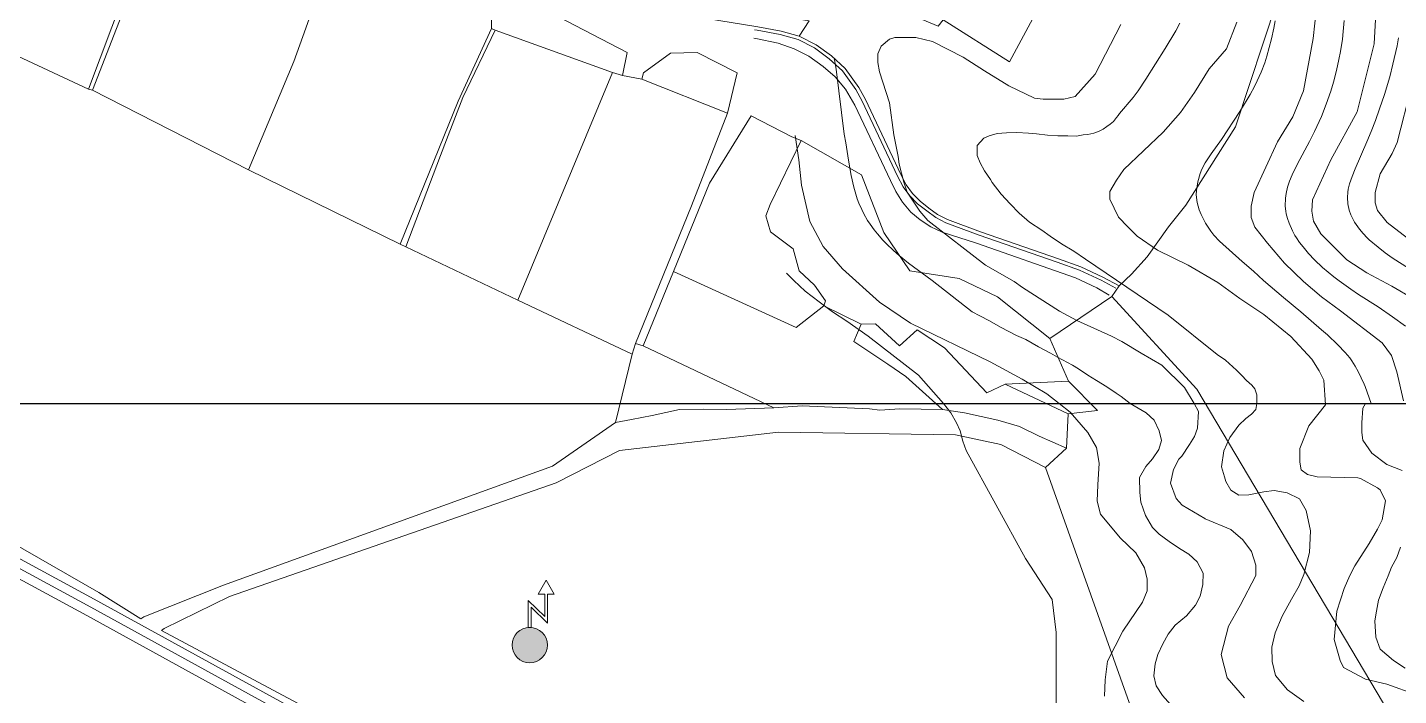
# Model space of a CAD drawing. Header units: metres. Extents: x 548946 to 557077, y 1838800 to 1845419.
# Drawn here: x 551401 to 551983, y 1841876 to 1842159 of the extents above; entities that cross this region are included whole.
import ezdxf

# ---------------------------------------------------------------- set-up
doc = ezdxf.new("R2010")
doc.units = ezdxf.units.M
doc.header["$LTSCALE"] = 28
for name, color, linetype, lineweight in [('1', 7, 'Continuous', 13), ('10', 7, 'Continuous', 13), ('2', 7, 'Continuous', 13), ('22', 7, 'Continuous', 13), ('60', 7, 'Continuous', 25)]:
    doc.layers.add(name, color=color, linetype=linetype, lineweight=lineweight)

msp = doc.modelspace()

# ---------------------------------------------------------------- hatches: boundary and pattern name
at = {"layer": '10'}
msp.add_hatch(color=256, dxfattribs=at).paths.add_polyline_path([(551621.91, 1841897.66, 1), (551606.91, 1841897.66, 1)])

# ---------------------------------------------------------------- linework, layer by layer
at = {"layer": '1'}
msp.add_line((551743.52, 1842146.05), (551743.62, 1842145.78), dxfattribs=at)
for points in [[(551984.99, 1842001.19), (551982.13, 1842013.46), (551979.8, 1842020.36), (551975.93, 1842025.74), (551958.22, 1842039.3), (551950.21, 1842045.3), (551942.53, 1842051.73), (551934.55, 1842059.56), (551927.27, 1842067.98), (551921.94, 1842074.79), (551920.4, 1842078.85), (551920.4, 1842083.67), (551921.69, 1842089.51), (551931.49, 1842111.05), (551938.08, 1842121.6), (551942.53, 1842132.66), (551946.64, 1842154.83), (551948, 1842167.84)], [(551989.22, 1842044.47), (551979.99, 1842049.8), (551969.43, 1842055.48), (551960.97, 1842060.91), (551949.9, 1842071.99), (551946.82, 1842077.33), (551946.05, 1842081.64), (551946.31, 1842086.47), (551954.1, 1842103.37), (551965.31, 1842123.7), (551972.48, 1842152.48), (551973.14, 1842162.81)], [(551865.14, 1842160.68), (551854.14, 1842139.72), (551845.7, 1842130.25), (551840.95, 1842129.01), (551836.7, 1842129.01), (551832.21, 1842129.01), (551828.46, 1842129.51), (551817.54, 1842134.76), (551807.28, 1842141.13), (551798.22, 1842146.82), (551785.22, 1842153.5), (551778.22, 1842155.23), (551772.98, 1842155.23), (551769.23, 1842155.23), (551766.98, 1842154.49)], [(551922.83, 1842000), (551922.82, 1842003.81), (551921.94, 1842006.26), (551920.63, 1842007.85), (551918.41, 1842009.82), (551916.37, 1842011.99), (551914.13, 1842014.17), (551909.41, 1842018.38), (551905.94, 1842020.84), (551885.11, 1842037.58), (551850.17, 1842061.31), (551845.09, 1842064.59), (551839.91, 1842067.72), (551835.08, 1842071.03), (551831.62, 1842073.5), (551826.4, 1842076.89), (551822.01, 1842080.75), (551818.11, 1842084.68), (551814.32, 1842088.75), (551810.55, 1842093.7), (551809.76, 1842094.99), (551807.28, 1842098.72), (551805.46, 1842102.15), (551804.2, 1842105.15), (551804.17, 1842109.43), (551807.06, 1842112.57), (551809.2, 1842113.59), (551812.62, 1842114.53), (551816.63, 1842114.77), (551821.02, 1842114.94), (551825.97, 1842114.68), (551829.3, 1842114.34), (551834.03, 1842113.79), (551838.35, 1842113.57), (551842.63, 1842113.6), (551846.31, 1842113.43), (551849.15, 1842113.91), (551851.14, 1842114.16), (551853.59, 1842114.72), (551855.66, 1842115.36), (551857.55, 1842116.35), (551859.17, 1842117.56), (551860.57, 1842118.49), (551861.93, 1842119.67), (551863.24, 1842121.35), (551863.89, 1842122.19), (551864.54, 1842123.03), (551870.29, 1842129.83), (551872.41, 1842132.63), (551875.72, 1842137.61), (551883.88, 1842150.6), (551888.43, 1842158.07), (551890.16, 1842161.23)], [(551930.54, 1842162.24), (551930.02, 1842159.23), (551929, 1842154.67), (551926.98, 1842147.31), (551926.11, 1842144.52), (551924.6, 1842140.52), (551922.94, 1842136.79), (551921.79, 1842134.45), (551919.94, 1842130.99), (551918.71, 1842128.91), (551915.5, 1842123.85), (551907.77, 1842112), (551903.39, 1842105.88), (551900.85, 1842102.06), (551899.45, 1842099.36), (551898.78, 1842097.63), (551897.77, 1842094.06), (551897.17, 1842090.38), (551897.1, 1842088.48), (551897.42, 1842085.3), (551898.34, 1842082.12), (551898.71, 1842081.19), (551899.11, 1842080.23), (551900.96, 1842076.58), (551903.19, 1842073.09), (551904.49, 1842071.42), (551906.95, 1842068.87), (551916.53, 1842060.27), (551921.32, 1842056.19), (551925.52, 1842052.27), (551934.07, 1842044.96), (551941.36, 1842038.91), (551950.2, 1842031.31), (551952.69, 1842029.14), (551957.08, 1842024.95), (551960.21, 1842021.66), (551962.13, 1842019.41), (551963.07, 1842018.16), (551964.53, 1842015.89), (551965.76, 1842013.66), (551968.24, 1842008.22), (551968.77, 1842007.29), (551971.23, 1842000)], [(551959.77, 1842162.42), (551959.39, 1842157.74), (551959.02, 1842154.55), (551958.24, 1842149.35), (551957.59, 1842145.89), (551956.54, 1842141.26), (551955.23, 1842136.35), (551954.08, 1842132.5), (551952.2, 1842126.96), (551950.16, 1842121.74), (551947.27, 1842115.33), (551945.15, 1842111.19), (551940.03, 1842101.71), (551937.69, 1842097), (551936.63, 1842094.38), (551935.79, 1842091.77), (551935.2, 1842089.15), (551934.91, 1842087.08), (551934.82, 1842083.78)], [(551766.98, 1842154.49), (551763.48, 1842151.52), (551761.98, 1842148.31), (551761.98, 1842144.6), (551762.73, 1842140.64), (551766.98, 1842127.53), (551768.79, 1842113.89), (551770.7, 1842104.79), (551771.12, 1842101.47), (551773.1, 1842093.93), (551774.41, 1842089.69), (551779.83, 1842081.55), (551783.3, 1842077.7), (551807.72, 1842058.7), (551819.86, 1842051.79), (551823.42, 1842049.25), (551839.08, 1842039.15), (551846.44, 1842035.27), (551861.14, 1842028.67), (551865.57, 1842026.38), (551873.71, 1842021.43), (551882.48, 1842016.29), (551892.13, 1842006.87), (551896.15, 1842000)], [(551743.62, 1842145.78), (551744.37, 1842141.83), (551747.77, 1842114.23), (551748.48, 1842110.51), (551749.64, 1842103.18), (551750.79, 1842096.67), (551751.86, 1842091.83), (551752.37, 1842089.84), (551753.32, 1842086.78), (551754.01, 1842085.02), (551755.24, 1842082.3), (551756.16, 1842080.44), (551757.71, 1842077.68), (551758.74, 1842076.11), (551760.55, 1842073.67), (551761.91, 1842071.95), (551764.21, 1842069.29), (551765.78, 1842067.68), (551768.73, 1842064.92), (551771.08, 1842062.82), (551775.05, 1842059.51), (551785.09, 1842052.18), (551802, 1842038.9), (551805.23, 1842037.28), (551809.41, 1842035.15), (551814.04, 1842032.45), (551820.91, 1842028.89), (551824.78, 1842027.23), (551830.21, 1842024.13), (551835.23, 1842021.35), (551838.21, 1842019.7), (551844.56, 1842016.33), (551847.15, 1842014.76), (551851.14, 1842012.11), (551854.71, 1842009.78), (551859.09, 1842007.12), (551863.05, 1842004.42), (551865.28, 1842003.07), (551869.1, 1842000)], [(551988.37, 1842134.5), (551982.27, 1842110.65), (551980.15, 1842106.01), (551975.02, 1842097.38), (551972.97, 1842089.51), (551972.97, 1842085.19), (551973.99, 1842081.89), (551978.1, 1842076.81), (551990.28, 1842067.29)], [(551838.96, 1842000), (551833.68, 1842004.11), (551823.3, 1842010.33), (551809.67, 1842017.71), (551775.85, 1842034.1), (551762.68, 1842042.96), (551747.03, 1842057.22), (551738.85, 1842066.57), (551733.25, 1842077.15), (551729.63, 1842092.65), (551728.55, 1842103.41), (551727.01, 1842113.68)], [(551934.82, 1842083.78), (551935.01, 1842081.66), (551935.21, 1842080.51), (551935.76, 1842078.48), (551936.48, 1842076.46), (551937.83, 1842073.31), (551938.88, 1842071.31), (551939.54, 1842070.23), (551940.9, 1842068.33), (551942.36, 1842066.49), (551944.69, 1842063.71), (551947.16, 1842061.03), (551950.64, 1842057.78), (551955.46, 1842053.72), (551957.71, 1842052.02), (551962.63, 1842048.53), (551965.92, 1842046.32), (551974.24, 1842040.99), (551980.35, 1842036.84), (551985.87, 1842032.81)], [(551838.96, 1842000), (551843.59, 1841996.39), (551851.15, 1841987.74), (551854.72, 1841981.46), (551855.87, 1841974.83), (551855.3, 1841965.6), (551855.01, 1841958.68), (551856.45, 1841953.21), (551864.78, 1841943.11), (551871.39, 1841936.77), (551875.13, 1841930.43), (551876.28, 1841925.53), (551876.28, 1841920.63), (551874.28, 1841915.8), (551865.95, 1841903.61), (551859.5, 1841890.87), (551858.46, 1841882.86), (551858.17, 1841875.94)], [(551886.11, 1841872.47), (551882.71, 1841876.33), (551880.13, 1841880.38), (551879.07, 1841884.62), (551879.59, 1841889.67), (551880.78, 1841893.65), (551882.9, 1841898.13), (551885.15, 1841902.25), (551888.12, 1841906.07), (551892.91, 1841910.12), (551896.79, 1841914.59), (551898.69, 1841918.43), (551899.92, 1841923.34), (551899.94, 1841928.09), (551897.49, 1841933), (551893.86, 1841936.23), (551889.97, 1841938.58), (551885.61, 1841941.56), (551881.38, 1841944.72), (551878.5, 1841947.5), (551875.56, 1841952.65), (551873.63, 1841958.24), (551873.13, 1841962.32), (551873.02, 1841968.67), (551875.67, 1841973.29), (551878.54, 1841976.64), (551881.2, 1841980.58), (551882.32, 1841984.42), (551881.37, 1841988.42), (551879.16, 1841993), (551875.79, 1841996.12), (551869.1, 1842000)], [(551896.15, 1842000), (551898.07, 1841996.72), (551897.66, 1841989.66), (551896.28, 1841986.12), (551894.25, 1841982.62), (551890.97, 1841977.8), (551889.71, 1841976.48), (551887.41, 1841972.04), (551886.18, 1841966.31), (551888.54, 1841959.86), (551891.11, 1841956.94), (551900.73, 1841951.27), (551900.73, 1841951.27), (551900.92, 1841951.19), (551911.71, 1841946.68), (551916.82, 1841942.25), (551920.55, 1841937.35), (551922.28, 1841931.58), (551922.33, 1841927.12), (551915.73, 1841914.5), (551910.74, 1841905.7), (551907.58, 1841893.63), (551910.24, 1841883.72), (551917.52, 1841875.29)], [(551922.83, 1842000), (551922.29, 1841997.59), (551920.51, 1841995.6), (551918.06, 1841993.75), (551915.19, 1841990.93), (551911.38, 1841985.65), (551908.8, 1841980.02), (551907.71, 1841973.17), (551909.03, 1841969)], [(551968.9, 1842000), (551967.65, 1841998.05), (551967.33, 1841991.92), (551967.33, 1841987.73), (551967.65, 1841984.51), (551971.51, 1841979.03), (551977.94, 1841974.19), (551984.37, 1841971.61)], [(551909.03, 1841969), (551909.66, 1841967.01), (551911.68, 1841963.35), (551915.09, 1841961.16), (551919.38, 1841961.3), (551925.75, 1841962.62), (551930.12, 1841963.17), (551935.61, 1841962.15), (551940.88, 1841959.68), (551943.73, 1841954.67), (551945.45, 1841946.14), (551945.03, 1841936.94), (551942.66, 1841927.63), (551940.78, 1841922.82), (551937.45, 1841917.05), (551933.51, 1841909.9), (551930.6, 1841902.87), (551929.13, 1841896.81), (551929.25, 1841890.68), (551930.64, 1841884.72), (551935.71, 1841878.69), (551942.73, 1841873.69)], [(551983.68, 1841939.15), (551982.14, 1841934.78), (551979.9, 1841930.71), (551978.4, 1841927), (551976.3, 1841921.9), (551974.33, 1841916.69), (551973.48, 1841912.01), (551972.82, 1841907.88), (551973.29, 1841901.01), (551975.1, 1841895.89), (551980.67, 1841891.09), (551985.63, 1841887.92)]]:
    msp.add_lwpolyline(points, dxfattribs=at)
at = {"layer": '10'}
for p, q in [((551732.96, 1842162.3), (551728.74, 1842155.85)), ((551649.52, 1842140.37), (551609.31, 1842043.93)), ((551649.52, 1842140.37), (551653.77, 1842139.1)), ((551653.77, 1842139.1), (551662.01, 1842137.55)), ((551662.01, 1842137.55), (551698.23, 1842123.1)), ((551427.37, 1842133.31), (551429.03, 1842132.84)), ((551495.11, 1842099.08), (551429.03, 1842132.84)), ((551576.61, 1842105.16), (551561.91, 1842066.53)), ((551609.31, 1842043.93), (551561.91, 1842066.53)), ((551662.46, 1842024.51), (551675.37, 1842056.04)), ((551864.34, 1842049.91), (551861.22, 1842045.44)), ((551609.31, 1842043.93), (551657.86, 1842020.91)), ((551739.07, 1842041.41), (551755.02, 1842033.64)), ((551834.93, 1842027.63), (551861.22, 1842045.44)), ((551657.86, 1842020.91), (551659.24, 1842025.57)), ((551662.46, 1842024.51), (551659.24, 1842025.57)), ((551662.46, 1842024.51), (551717.99, 1841998.23)), ((551834.93, 1842027.63), (551842.89, 1842009.53)), ((551657.86, 1842020.91), (551650.83, 1841992.03)), ((551842.89, 1842009.53), (551815.98, 1842008.3)), ((551815.98, 1842008.3), (551842.74, 1841995.66)), ((551833.21, 1841972.92), (551842.07, 1841981.2))]:
    msp.add_line(p, q, dxfattribs=at)
for points in [[(551427.37, 1842133.31), (551456.96, 1842212.32), (551443.12, 1842221.86), (551368.65, 1842251.25), (551348.71, 1842249.21), (551328.51, 1842253.75), (551310.44, 1842254.28)], [(551532.58, 1842196.22), (551524.73, 1842195.47), (551513.17, 1842193.67), (551505.73, 1842192.7), (551496.86, 1842193.95), (551483.3, 1842200.26), (551460.63, 1842212.2), (551459.48, 1842211.46), (551429.03, 1842132.84)], [(551732.96, 1842162.3), (551654, 1842174.66), (551637.8, 1842180.92), (551615.38, 1842196.19), (551601.05, 1842204.2), (551586.44, 1842210.15), (551579.8, 1842210.63), (551576.23, 1842209.24), (551585.66, 1842205.21), (551592.87, 1842201.48), (551604.68, 1842194.47), (551617.43, 1842186.3), (551630.07, 1842178.73), (551638.82, 1842174.47), (551652.54, 1842169.59), (551657.16, 1842168.43), (551711.13, 1842159.79), (551720.99, 1842157.88), (551728.74, 1842155.85)], [(551495.11, 1842099.08), (551514.45, 1842145.02), (551519.41, 1842159.21), (551532.58, 1842196.22)], [(551826.25, 1842168.85), (551829.71, 1842166.91), (551817.84, 1842144.94), (551789.73, 1842162.75), (551787.58, 1842160.07), (551773.28, 1842165.98), (551764.63, 1842173.53), (551763.05, 1842178.51), (551753.67, 1842181.41), (551748.6, 1842189.13), (551740.35, 1842189.58)], [(551598.23, 1842159.1), (551598.15, 1842163.32), (551604.35, 1842175.77)], [(551604.35, 1842175.77), (551655.73, 1842148.86), (551653.77, 1842139.1)], [(551328.43, 1842172.27), (551355.87, 1842158.17), (551358.72, 1842165.28), (551427.37, 1842133.31)], [(551892.7, 1842084.18), (551913.67, 1842117.38), (551931.45, 1842170.75)], [(551598.23, 1842159.1), (551584.08, 1842128.18), (551559.54, 1842067.66)], [(551599.7, 1842158.26), (551585.98, 1842129.8), (551579.14, 1842111.81), (551576.61, 1842105.16)], [(551649.52, 1842140.37), (551599.7, 1842158.26), (551598.23, 1842159.1)], [(551864.34, 1842049.91), (551857.42, 1842053.64), (551848.15, 1842058), (551838.61, 1842061.42), (551805.53, 1842072.83), (551791.53, 1842078.06), (551787.36, 1842080.15), (551783.68, 1842082.87), (551779.94, 1842085.86), (551776.78, 1842089.11), (551774.02, 1842092.77), (551771.76, 1842097.09), (551756.78, 1842128.96), (551754.01, 1842134.01), (551748.12, 1842142.09), (551742.42, 1842147.38), (551735.93, 1842152.17), (551728.74, 1842155.85)], [(551662.01, 1842137.55), (551662.64, 1842140.23), (551674.08, 1842148.56), (551685.47, 1842148.79), (551702.41, 1842140.18), (551698.23, 1842123.1)], [(551659.24, 1842025.57), (551682.96, 1842083.92), (551698.23, 1842123.1)], [(551675.37, 1842056.04), (551690.69, 1842093.5), (551708.35, 1842122.02), (551725.62, 1842113.17), (551729.59, 1842111.53)], [(551729.59, 1842111.53), (551716.31, 1842084.44), (551714.54, 1842079.56), (551716.53, 1842072.84), (551726.18, 1842065.6), (551728.63, 1842056.28), (551735.16, 1842050.2), (551739.87, 1842043.61), (551739.07, 1842041.41)], [(551729.59, 1842111.53), (551755.15, 1842097.03), (551764.6, 1842072.59), (551775.66, 1842056.3), (551796.5, 1842053.04), (551812.78, 1842045.22), (551834.93, 1842027.63)], [(551495.11, 1842099.08), (551559.54, 1842067.66), (551561.91, 1842066.53)], [(551892.7, 1842084.18), (551885.36, 1842074.96), (551876.3, 1842062.18), (551869.55, 1842054.94), (551864.34, 1842049.91)], [(551739.07, 1842041.41), (551727.41, 1842032.29), (551675.37, 1842056.04)], [(551861.22, 1842045.44), (551897.32, 1842006.12), (551979.1, 1841868.31)], [(551755.02, 1842033.64), (551751.91, 1842026.28), (551766.32, 1842016.76), (551773.92, 1842011.47), (551789.48, 1841997.52)], [(551755.02, 1842033.64), (551761.02, 1842033.81), (551771.25, 1842024.47), (551778.67, 1842031.24), (551790.32, 1842023.64), (551808.3, 1842004.53), (551815.98, 1842008.3)], [(551650.83, 1841992.03), (551624.05, 1841973.43), (551484.49, 1841923.05), (551450.81, 1841909.6), (551449.49, 1841908.75), (551431.63, 1841919.95), (551242.89, 1842028.34)], [(551708.62, 1841704.14), (551690.44, 1841761.37), (551689.66, 1841763.53), (551687.67, 1841766.42), (551426.66, 1841910.21), (551299.39, 1841979.02), (551246.23, 1842006.14)], [(551842.74, 1841995.66), (551855.14, 1841997.14), (551842.89, 1842009.53)], [(551650.83, 1841992.03), (551657.63, 1841993.23), (551666.36, 1841994.99), (551677.87, 1841997.48), (551688.18, 1841997.63), (551697.8, 1841997.5), (551717.99, 1841998.23)], [(551717.99, 1841998.23), (551730.02, 1841999.04), (551758.45, 1841997.84), (551762.92, 1841997.28), (551771.31, 1841997.86), (551789.48, 1841997.52)], [(551789.48, 1841997.52), (551798.86, 1841996.04), (551812.99, 1841992.99), (551822.11, 1841990.36), (551830.52, 1841986.26), (551842.07, 1841981.2), (551842.74, 1841995.66)], [(551700.76, 1841771.1), (551698.06, 1841776.51), (551565.36, 1841846.6), (551458.33, 1841903.84), (551459.33, 1841904.62), (551487.06, 1841918.26), (551625.69, 1841966.49), (551652.46, 1841980.17), (551719.89, 1841987.9), (551794.92, 1841986.83), (551814.22, 1841982.64), (551833.21, 1841972.92), (551871.62, 1841864.92), (551888.32, 1841838.69), (551886.47, 1841837.2)], [(551622.01, 1841919.27), (551624.81, 1841919.27), (551621.41, 1841925.16), (551618.01, 1841919.28), (551620.81, 1841919.28), (551620.81, 1841909.78), (551613.81, 1841916.58)], [(551613.81, 1841916.58), (551613.81, 1841905.14), (551615.01, 1841905.14), (551615.01, 1841913.74), (551622.01, 1841906.95), (551622.01, 1841919.27)]]:
    msp.add_lwpolyline(points, dxfattribs=at)
msp.add_circle((551614.41, 1841897.66), 7.5, dxfattribs=at)
at = {"layer": '2'}
for points in [[(551914.31, 1842161.76), (551909.89, 1842150.45), (551902.53, 1842141.88), (551896.38, 1842131.9), (551890.44, 1842123.38), (551883.05, 1842115.06), (551866.41, 1842099.31), (551863.26, 1842094.72), (551860.44, 1842089.96), (551860.44, 1842086.67), (551864.09, 1842079.12), (551868.07, 1842075.02), (551872.08, 1842071.02), (551880.61, 1842065.09), (551893.6, 1842058.67), (551906.18, 1842051.42), (551915.59, 1842044.56), (551925.78, 1842037.79), (551937.19, 1842028.45), (551946.07, 1842018.85), (551949.17, 1842013.95), (551951.15, 1842009.91), (551951.82, 1841999.54)], [(551982.9, 1842155.13), (551982.24, 1842151.64), (551980.5, 1842143.87), (551979.13, 1842138.56), (551976.88, 1842131.02), (551974.84, 1842124.97), (551973.06, 1842120.07), (551971.25, 1842115.42), (551969.44, 1842111), (551964.43, 1842099.52), (551963.17, 1842096.35), (551962.12, 1842093.24), (551961.53, 1842090.88), (551961.33, 1842089.63), (551961.21, 1842087.45), (551961.41, 1842084.75), (551961.96, 1842082.07), (551962.65, 1842080.02)], [(551962.65, 1842080.02), (551963.14, 1842078.91), (551964.24, 1842076.96), (551966.33, 1842074.01), (551967.85, 1842072.14), (551969.5, 1842070.34), (551970.46, 1842069.41), (551974.17, 1842066.3), (551977.15, 1842063.98), (551980.21, 1842061.77), (551987.47, 1842057.15)], [(551723.25, 1842055.25), (551726.42, 1842052.17), (551731.27, 1842047.73), (551737.13, 1842043.16), (551742.83, 1842038.95), (551748.89, 1842034.91), (551757.9, 1842028.57), (551779.34, 1842012.02), (551789.83, 1842000)], [(551789.83, 1842000), (551792.94, 1841996.08), (551795.33, 1841991.82), (551796.93, 1841988.42), (551798.04, 1841984.07), (551799.48, 1841980.12), (551824.7, 1841934.35), (551835.97, 1841916.96), (551837.7, 1841903.06), (551837.7, 1841886.54), (551837.7, 1841870.89), (551837.7, 1841853.51), (551846.37, 1841836.12), (551862.83, 1841810.04), (551868.03, 1841783.97), (551868.63, 1841776.71)], [(551973.97, 1841946.8), (551975.94, 1841950.81), (551977.28, 1841958.76), (551975, 1841963.53), (551973.99, 1841964.31), (551966.75, 1841968.33), (551965.55, 1841968.57), (551948.37, 1841969.03), (551944.19, 1841970), (551941.62, 1841971.94), (551940.97, 1841975.16), (551940.97, 1841980.96), (551944.83, 1841990.63), (551951.82, 1841999.54), (551951.85, 1842000)], [(551999.56, 1841869.72), (551990.54, 1841876.5), (551977.91, 1841881.02), (551968.84, 1841883.14), (551959.51, 1841888.19), (551958.1, 1841891.13), (551955.57, 1841900.02), (551956.65, 1841912.09), (551959.73, 1841921.68), (551962.16, 1841927.17), (551964.38, 1841931.21), (551970.45, 1841940.78), (551973.97, 1841946.8)]]:
    msp.add_lwpolyline(points, dxfattribs=at)
at = {"layer": '22'}
msp.add_line((551428.35, 1841913.7), (551685.51, 1841772.53), dxfattribs=at)
for points in [[(551862.92, 1842048.97), (551856.74, 1842052.3), (551847.58, 1842056.61), (551838.11, 1842060.01), (551805.02, 1842071.42), (551790.93, 1842076.68), (551786.57, 1842078.87), (551782.77, 1842081.68), (551778.93, 1842084.75), (551775.64, 1842088.13), (551772.75, 1842091.97), (551770.42, 1842096.42), (551755.44, 1842128.28), (551752.74, 1842133.2), (551746.99, 1842141.09), (551741.46, 1842146.22), (551735.14, 1842150.89), (551728.2, 1842154.44), (551720.66, 1842156.42), (551710.87, 1842158.31), (551709.76, 1842158.49)], [(551709.39, 1842154.96), (551710.25, 1842154.82), (551719.71, 1842152.76), (551726.57, 1842150.45), (551732.82, 1842147.29), (551738.81, 1842142.92), (551744, 1842138.6), (551748.37, 1842133.38), (551752.24, 1842126.6), (551767.35, 1842094.66), (551769.67, 1842089.87), (551772.43, 1842085.35), (551776, 1842081.22), (551779.99, 1842077.95), (551784.51, 1842074.99), (551789.34, 1842072.76), (551803.87, 1842068.03), (551845.86, 1842053.3), (551854.96, 1842049.09), (551860.17, 1842046.05)], [(551221.9, 1842029.87), (551239.24, 1842021.5), (551293.68, 1841990.86), (551429.76, 1841917.13), (551687.27, 1841775.63)], [(551428.35, 1841913.7), (551292.21, 1841987.46), (551242.13, 1842013.36)]]:
    msp.add_lwpolyline(points, dxfattribs=at)
at = {"layer": '60'}
msp.add_line((549000, 1842000), (552000, 1842000), dxfattribs=at)

doc.saveas('drawing.dxf')
